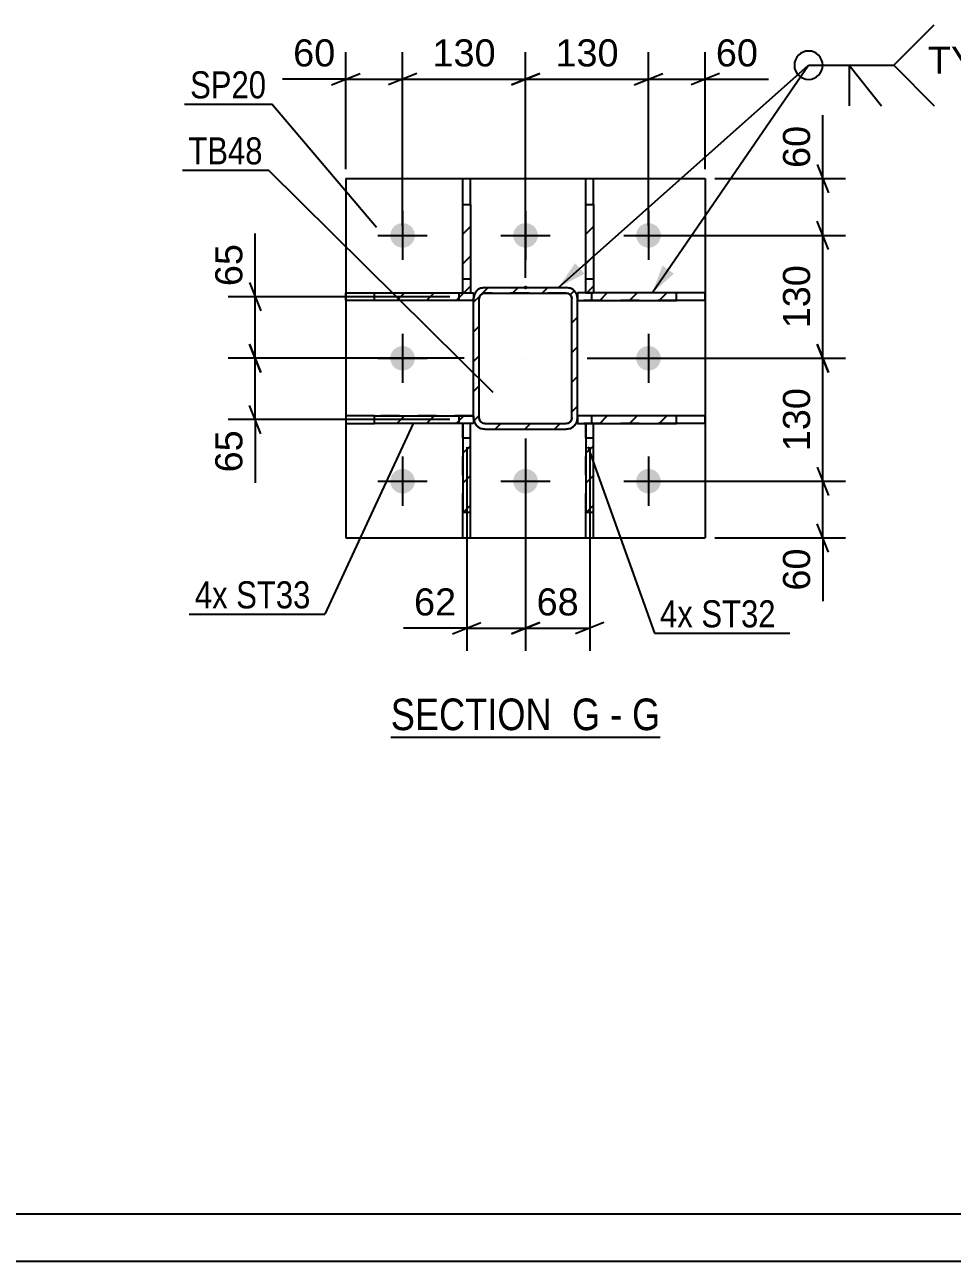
# Model space of a CAD drawing. Header units: millimetres. Extents: x 0 to 841, y 0 to 594.
# Drawn here: x 292.7 to 390.7, y 0 to 130.8 of the extents above; entities that cross this region are included whole.
import ezdxf

# ---------------------------------------------------------------- set-up
doc = ezdxf.new("R2010")
doc.units = ezdxf.units.MM
doc.linetypes.add('DXK_LINE_DOT2', pattern=[3.9198, 1.9599, -1.9599])
doc.linetypes.add('DXK_LINE_DOT3', pattern=[5.9187, 2.979, -0.9799, 0.9799, -0.9799])
doc.styles.add('Arial', font='ARIAL.TTF', dxfattribs={"height": 0.2})
doc.styles.add('Arial Narrow', font='ARIALN.TTF', dxfattribs={"height": 0.2})

# ---------------------------------------------------------------- blocks, each defined once
blk = doc.blocks.new('Unknown-203723749-1133')
at = {"color": 5, "linetype": 'Continuous'}
for p, q in [((5, 5), (836, 5)), ((0, 0), (841, 0))]:
    blk.add_line(p, q, dxfattribs=at)
blk = doc.blocks.new('Unknown-203723749-16 - 3533')
at = {"color": 6, "linetype": 'Continuous'}
blk.add_line((331.37, 55.43), (359.87, 55.43), dxfattribs=at)
at = {"color": 0, "linetype": 'Continuous'}
for points in [[(349.48, 56.18), (349.48, 59.68), (331.37, 59.68), (331.37, 56.18)], [(353.51, 56.18), (353.51, 59.68), (350.53, 59.68), (350.53, 56.18)], [(355.83, 56.18), (355.83, 59.68), (354.56, 59.68), (354.56, 56.18)], [(359.87, 56.18), (359.87, 59.68), (356.88, 59.68), (356.88, 56.18)]]:
    blk.add_wipeout(points, dxfattribs=at)
at = {"color": 7, "linetype": 'Continuous', "style": 'Arial Narrow'}
for s, p in [('SECTION ', (331.37, 56.18)), ('G', (350.53, 56.18)), ('G', (356.88, 56.18)), ('-', (354.56, 56.18))]:
    blk.add_text(s, height=3.34, dxfattribs=at).set_placement(p)
blk = doc.blocks.new('Part-203723749-3686 - 3533')
at = {"linetype": 'Continuous'}
h = blk.add_hatch(dxfattribs=at)
h.set_pattern_fill('', scale=0.7, style=0, pattern_type=0)
h.set_pattern_definition([(45, (352.0017, 88.6049), (-1.57154, 1.57154), [])])
h.paths.add_polyline_path([(352.8, 88.6), (352, 88.6), (352, 79.24), (352.8, 79.24)])
at = {"color": 7, "linetype": 'DXK_LINE_DOT2'}
for p, q in [((352, 79.24), (352, 88.6)), ((352.8, 88.6), (352, 88.6)), ((352.8, 79.24), (352.8, 88.6)), ((352, 87.1), (352.8, 87.1))]:
    blk.add_line(p, q, dxfattribs=at)
at = {"color": 2, "linetype": 'Continuous'}
for p, q in [((352.8, 88.6), (352, 88.6)), ((352, 88.6), (352, 79.24)), ((352.8, 79.24), (352.8, 88.6)), ((352, 76.52), (352, 79.24)), ((352, 79.24), (352.8, 79.24)), ((352.8, 76.52), (352.8, 79.24)), ((352, 76.52), (352.8, 76.52))]:
    blk.add_line(p, q, dxfattribs=at)
blk = doc.blocks.new('Bolt-203723749-3646 - 3533')
at = {"linetype": 'Continuous'}
for points in [[(333.92, 108.51, -1), (331.32, 108.51, -1)], [(346.92, 108.51, -1), (344.32, 108.51, -1)], [(359.92, 108.51, -1), (357.32, 108.51, -1)], [(333.92, 95.51, -1), (331.32, 95.51, -1)], [(359.92, 95.51, -1), (357.32, 95.51, -1)], [(333.92, 82.51, -1), (331.32, 82.51, -1)], [(346.92, 82.51, -1), (344.32, 82.51, -1)], [(359.92, 82.51, -1), (357.32, 82.51, -1)]]:
    blk.add_hatch(color=1, dxfattribs=at).paths.add_polyline_path(points)
at = {"color": 1, "linetype": 'Continuous'}
for p, q in [((332.62, 111.11), (332.62, 105.91)), ((345.62, 111.11), (345.62, 105.91)), ((358.62, 111.11), (358.62, 105.91)), ((330.02, 108.51), (335.22, 108.51)), ((343.02, 108.51), (348.22, 108.51)), ((356.02, 108.51), (361.22, 108.51)), ((332.62, 98.11), (332.62, 92.91)), ((358.62, 98.11), (358.62, 92.91)), ((330.02, 95.51), (335.22, 95.51)), ((356.02, 95.51), (361.22, 95.51)), ((332.62, 85.11), (332.62, 79.91)), ((345.62, 85.11), (345.62, 79.91)), ((358.62, 85.11), (358.62, 79.91)), ((330.02, 82.51), (335.22, 82.51)), ((343.02, 82.51), (348.22, 82.51)), ((356.02, 82.51), (361.22, 82.51))]:
    blk.add_line(p, q, dxfattribs=at)
blk = doc.blocks.new('Part-203723749-3691 - 3533')
at = {"linetype": 'Continuous'}
h = blk.add_hatch(dxfattribs=at)
h.set_pattern_fill('', scale=0.7, style=0, pattern_type=0)
h.set_pattern_definition([(45, (339.0023, 88.6048), (-1.57154, 1.57154), [])])
h.paths.add_polyline_path([(339.8, 88.6), (339, 88.6), (339, 79.24), (339.8, 79.24)])
at = {"color": 7, "linetype": 'DXK_LINE_DOT2'}
for p, q in [((339, 79.24), (339, 88.6)), ((339.8, 88.6), (339, 88.6)), ((339.8, 79.24), (339.8, 88.6)), ((339, 87.1), (339.8, 87.1))]:
    blk.add_line(p, q, dxfattribs=at)
at = {"color": 2, "linetype": 'Continuous'}
for p, q in [((339.8, 88.6), (339, 88.6)), ((339, 88.6), (339, 79.24)), ((339.8, 79.24), (339.8, 88.6)), ((339, 76.52), (339, 79.24)), ((339, 79.24), (339.8, 79.24)), ((339.8, 76.52), (339.8, 79.24)), ((339, 76.52), (339.8, 76.52))]:
    blk.add_line(p, q, dxfattribs=at)
blk = doc.blocks.new('Part-203723749-3634 - 3533')
at = {"color": 2, "linetype": 'Continuous'}
for p, q in [((326.62, 114.51), (364.62, 114.51)), ((326.62, 114.51), (326.62, 76.51)), ((364.62, 114.51), (364.62, 76.51)), ((326.62, 76.51), (364.62, 76.51))]:
    blk.add_line(p, q, dxfattribs=at)
blk = doc.blocks.new('Part-203723749-3681 - 3533')
at = {"linetype": 'Continuous'}
h = blk.add_hatch(dxfattribs=at)
h.set_pattern_fill('', scale=0.7, style=0, pattern_type=0)
h.set_pattern_definition([(45, (350.7665, 102.6612), (-1.57154, 1.57154), [])])
h.paths.add_polyline_path([(351.03, 102.27), (350.77, 102.66), (350.38, 102.92), (349.92, 103.01), (341.32, 103.01), (340.86, 102.92), (340.47, 102.66), (340.21, 102.27), (340.12, 101.81), (340.12, 89.21), (340.21, 88.75), (340.47, 88.36), (340.86, 88.1), (341.32, 88.01), (349.92, 88.01), (350.38, 88.1), (350.77, 88.36), (351.03, 88.75), (351.12, 89.21), (351.12, 101.81)])
h.paths.add_polyline_path([(350.52, 89.21), (350.47, 88.98), (350.34, 88.79), (350.15, 88.66), (349.92, 88.61), (341.32, 88.61), (341.09, 88.66), (340.89, 88.79), (340.76, 88.98), (340.72, 89.21), (340.72, 101.81), (340.76, 102.04), (340.89, 102.24), (341.09, 102.37), (341.32, 102.41), (349.92, 102.41), (350.15, 102.37), (350.34, 102.24), (350.47, 102.04), (350.52, 101.81)])
blk.add_hatch(color=30, dxfattribs=at).paths.add_polyline_path([(345.62, 102.91, -1), (345.62, 103.11, -1)])
at = {"color": 7, "linetype": 'DXK_LINE_DOT2'}
for p, q in [((340.12, 101.81), (340.21, 102.27)), ((340.76, 102.04), (340.72, 101.81)), ((340.89, 102.24), (340.76, 102.04)), ((340.86, 102.92), (341.32, 103.01)), ((341.09, 102.37), (340.89, 102.24)), ((341.32, 102.41), (341.09, 102.37)), ((341.32, 103.01), (349.92, 103.01)), ((349.92, 102.41), (341.32, 102.41)), ((349.92, 103.01), (350.38, 102.92)), ((350.15, 102.37), (349.92, 102.41)), ((350.34, 102.24), (350.15, 102.37)), ((350.47, 102.04), (350.34, 102.24)), ((350.52, 101.81), (350.47, 102.04)), ((351.03, 102.27), (351.12, 101.81)), ((340.12, 89.21), (340.12, 101.81)), ((340.72, 89.21), (340.72, 101.81)), ((350.52, 89.21), (350.52, 101.81)), ((351.12, 89.21), (351.12, 101.81)), ((340.21, 88.75), (340.12, 89.21)), ((340.72, 89.21), (340.76, 88.98)), ((340.76, 88.98), (340.89, 88.79)), ((350.34, 88.79), (350.47, 88.98)), ((350.47, 88.98), (350.52, 89.21)), ((351.12, 89.21), (351.03, 88.75)), ((341.32, 88.01), (340.86, 88.1)), ((340.89, 88.79), (341.09, 88.66)), ((341.09, 88.66), (341.32, 88.61)), ((341.32, 88.61), (349.92, 88.61)), ((341.32, 88.01), (349.92, 88.01)), ((349.92, 88.61), (350.15, 88.66)), ((350.38, 88.1), (349.92, 88.01)), ((350.15, 88.66), (350.34, 88.79))]:
    blk.add_line(p, q, dxfattribs=at)
at = {"color": 2, "linetype": 'Continuous'}
for p, q in [((340.21, 102.27), (340.12, 101.81)), ((340.72, 101.81), (340.76, 102.04)), ((340.76, 102.04), (340.89, 102.24)), ((341.32, 103.01), (340.86, 102.92)), ((340.89, 102.24), (341.09, 102.37)), ((341.09, 102.37), (341.32, 102.41)), ((341.32, 103.01), (349.92, 103.01)), ((341.32, 102.41), (349.92, 102.41)), ((350.38, 102.92), (349.92, 103.01)), ((349.92, 102.41), (350.15, 102.37)), ((350.15, 102.37), (350.34, 102.24)), ((350.34, 102.24), (350.47, 102.04)), ((350.47, 102.04), (350.52, 101.81)), ((351.12, 101.81), (351.03, 102.27)), ((340.12, 89.21), (340.12, 101.81)), ((340.72, 89.21), (340.72, 101.81)), ((350.52, 89.21), (350.52, 101.81)), ((351.12, 89.21), (351.12, 101.81)), ((340.12, 89.21), (340.21, 88.75)), ((340.76, 88.98), (340.72, 89.21)), ((340.89, 88.79), (340.76, 88.98)), ((350.47, 88.98), (350.34, 88.79)), ((350.52, 89.21), (350.47, 88.98)), ((351.03, 88.75), (351.12, 89.21)), ((340.86, 88.1), (341.32, 88.01)), ((341.09, 88.66), (340.89, 88.79)), ((341.32, 88.61), (341.09, 88.66)), ((341.32, 88.61), (349.92, 88.61)), ((341.32, 88.01), (349.92, 88.01)), ((350.15, 88.66), (349.92, 88.61)), ((349.92, 88.01), (350.38, 88.1)), ((350.34, 88.79), (350.15, 88.66))]:
    blk.add_line(p, q, dxfattribs=at)
at = {"color": 30, "linetype": 'DXK_LINE_DOT3'}
blk.add_line((345.62, 103.01), (345.62, 103.01), dxfattribs=at)
at = {"color": 7, "linetype": 'DXK_LINE_DOT3'}
blk.add_line((345.62, 95.51), (345.62, 95.51), dxfattribs=at)
at = {"color": 30, "linetype": 'Continuous'}
blk.add_circle((345.62, 103.01), 0.1, dxfattribs=at)
at = {"color": 7, "linetype": 'DXK_LINE_DOT2'}
for centre, start, end in [((341.32, 101.81), 112.5001, 157.5001), ((349.92, 101.81), 22.5001, 67.5001), ((341.32, 89.21), 202.5001, 247.5001), ((349.92, 89.21), 292.5001, 337.5001)]:
    blk.add_arc(centre, 1.2, start, end, dxfattribs=at)
at = {"color": 2, "linetype": 'Continuous'}
for centre, start, end in [((341.32, 101.81), 112.5001, 157.5001), ((349.92, 101.81), 22.5001, 67.5001), ((341.32, 89.21), 202.5001, 247.5001), ((349.92, 89.21), 292.5001, 337.5001)]:
    blk.add_arc(centre, 1.2, start, end, dxfattribs=at)
blk = doc.blocks.new('Part-203723749-3696 - 3533')
at = {"linetype": 'Continuous'}
h = blk.add_hatch(dxfattribs=at)
h.set_pattern_fill('', scale=0.7, style=0, pattern_type=0)
h.set_pattern_definition([(45, (352.0021, 111.7846), (-1.57154, 1.57154), [])])
h.paths.add_polyline_path([(352.8, 111.78), (352, 111.78), (352, 102.41), (352.8, 102.41)])
at = {"color": 2, "linetype": 'Continuous'}
for p, q in [((352, 114.52), (352.8, 114.52)), ((352, 111.78), (352, 114.52)), ((352.8, 111.78), (352.8, 114.52)), ((352, 102.41), (352, 111.78)), ((352, 111.78), (352.8, 111.78)), ((352.8, 111.78), (352.8, 102.41)), ((352.8, 102.41), (352, 102.41))]:
    blk.add_line(p, q, dxfattribs=at)
at = {"color": 7, "linetype": 'DXK_LINE_DOT2'}
for p, q in [((352, 102.41), (352, 111.78)), ((352.8, 111.78), (352.8, 102.41)), ((352, 103.91), (352.8, 103.91)), ((352.8, 102.41), (352, 102.41))]:
    blk.add_line(p, q, dxfattribs=at)
blk = doc.blocks.new('Part-203723749-3701 - 3533')
at = {"linetype": 'Continuous'}
h = blk.add_hatch(dxfattribs=at)
h.set_pattern_fill('', scale=0.7, style=0, pattern_type=0)
h.set_pattern_definition([(45, (339.0027, 111.7846), (-1.57154, 1.57154), [])])
h.paths.add_polyline_path([(339.8, 111.78), (339, 111.78), (339, 102.41), (339.8, 102.41)])
at = {"color": 2, "linetype": 'Continuous'}
for p, q in [((339, 114.52), (339.8, 114.52)), ((339, 111.78), (339, 114.52)), ((339.8, 111.78), (339.8, 114.52)), ((339, 102.41), (339, 111.78)), ((339, 111.78), (339.8, 111.78)), ((339.8, 111.78), (339.8, 102.41)), ((339.8, 102.41), (339, 102.41))]:
    blk.add_line(p, q, dxfattribs=at)
at = {"color": 7, "linetype": 'DXK_LINE_DOT2'}
for p, q in [((339, 102.41), (339, 111.78)), ((339.8, 111.78), (339.8, 102.41)), ((339, 103.91), (339.8, 103.91)), ((339.8, 102.41), (339, 102.41))]:
    blk.add_line(p, q, dxfattribs=at)
blk = doc.blocks.new('Part-203723749-3706 - 3533')
at = {"linetype": 'Continuous'}
h = blk.add_hatch(dxfattribs=at)
h.set_pattern_fill('', scale=0.7, style=0, pattern_type=0)
h.set_pattern_definition([(45, (329.6622, 102.4152), (-1.57154, 1.57154), [])])
h.paths.add_polyline_path([(340.12, 102.42), (329.66, 102.42), (329.66, 101.62), (340.12, 101.62)])
at = {"color": 2, "linetype": 'Continuous'}
for p, q in [((326.62, 101.62), (326.62, 102.42)), ((326.62, 102.42), (329.66, 102.42)), ((329.66, 102.42), (340.12, 102.42)), ((329.66, 101.62), (329.66, 102.42)), ((340.12, 102.42), (340.12, 101.62)), ((329.66, 101.62), (326.62, 101.62)), ((340.12, 101.62), (329.66, 101.62))]:
    blk.add_line(p, q, dxfattribs=at)
at = {"color": 7, "linetype": 'DXK_LINE_DOT2'}
for p, q in [((329.66, 102.42), (340.12, 102.42)), ((338.62, 101.62), (338.62, 102.42)), ((340.12, 102.42), (340.12, 101.62)), ((340.12, 101.62), (329.66, 101.62))]:
    blk.add_line(p, q, dxfattribs=at)
blk = doc.blocks.new('Part-203723749-3711 - 3533')
at = {"linetype": 'Continuous'}
h = blk.add_hatch(dxfattribs=at)
h.set_pattern_fill('', scale=0.7, style=0, pattern_type=0)
h.set_pattern_definition([(45, (329.6623, 89.4152), (-1.57154, 1.57154), [])])
h.paths.add_polyline_path([(340.12, 89.42), (329.66, 89.42), (329.66, 88.62), (340.12, 88.62)])
at = {"color": 2, "linetype": 'Continuous'}
for p, q in [((329.66, 89.42), (326.62, 89.42)), ((326.62, 89.42), (326.62, 88.62)), ((329.66, 89.42), (340.12, 89.42)), ((329.66, 88.62), (329.66, 89.42)), ((340.12, 89.42), (340.12, 88.62)), ((326.62, 88.62), (329.66, 88.62)), ((340.12, 88.62), (329.66, 88.62))]:
    blk.add_line(p, q, dxfattribs=at)
at = {"color": 7, "linetype": 'DXK_LINE_DOT2'}
for p, q in [((340.12, 89.42), (329.66, 89.42)), ((338.62, 88.62), (338.62, 89.42)), ((340.12, 89.42), (340.12, 88.62)), ((340.12, 88.62), (329.66, 88.62))]:
    blk.add_line(p, q, dxfattribs=at)
blk = doc.blocks.new('Part-203723749-3716 - 3533')
at = {"linetype": 'Continuous'}
h = blk.add_hatch(dxfattribs=at)
h.set_pattern_fill('', scale=0.7, style=0, pattern_type=0)
h.set_pattern_definition([(45, (351.1186, 102.4153), (-1.57154, 1.57154), [])])
h.paths.add_polyline_path([(361.57, 102.42), (351.12, 102.42), (351.12, 101.62), (361.57, 101.62)])
at = {"color": 7, "linetype": 'DXK_LINE_DOT2'}
for p, q in [((351.12, 101.62), (351.12, 102.42)), ((361.57, 102.42), (351.12, 102.42)), ((352.62, 101.62), (352.62, 102.42)), ((361.57, 101.62), (351.12, 101.62))]:
    blk.add_line(p, q, dxfattribs=at)
at = {"color": 2, "linetype": 'Continuous'}
for p, q in [((361.57, 102.42), (351.12, 102.42)), ((351.12, 102.42), (351.12, 101.62)), ((364.62, 102.42), (361.57, 102.42)), ((361.57, 101.62), (361.57, 102.42)), ((364.62, 101.62), (364.62, 102.42)), ((351.12, 101.62), (361.57, 101.62)), ((364.62, 101.62), (361.57, 101.62))]:
    blk.add_line(p, q, dxfattribs=at)
blk = doc.blocks.new('Part-203723749-3721 - 3533')
at = {"linetype": 'Continuous'}
h = blk.add_hatch(dxfattribs=at)
h.set_pattern_fill('', scale=0.7, style=0, pattern_type=0)
h.set_pattern_definition([(45, (351.1187, 89.4153), (-1.57154, 1.57154), [])])
h.paths.add_polyline_path([(361.57, 89.42), (351.12, 89.42), (351.12, 88.62), (361.57, 88.62)])
at = {"color": 7, "linetype": 'DXK_LINE_DOT2'}
for p, q in [((351.12, 88.62), (351.12, 89.42)), ((361.57, 89.42), (351.12, 89.42)), ((352.62, 88.62), (352.62, 89.42)), ((361.57, 88.62), (351.12, 88.62))]:
    blk.add_line(p, q, dxfattribs=at)
at = {"color": 2, "linetype": 'Continuous'}
for p, q in [((361.57, 89.42), (351.12, 89.42)), ((351.12, 89.42), (351.12, 88.62)), ((364.62, 89.42), (361.57, 89.42)), ((361.57, 88.62), (361.57, 89.42)), ((364.62, 88.62), (364.62, 89.42)), ((351.12, 88.62), (361.57, 88.62)), ((364.62, 88.62), (361.57, 88.62))]:
    blk.add_line(p, q, dxfattribs=at)
blk = doc.blocks.new('StraightDimension-203723749-3819 - 3533')
at = {"color": 7, "linetype": 'Continuous'}
for p, q in [((345.62, 87.01), (345.62, 64.56)), ((339.4, 86.1), (339.4, 64.56)), ((339.4, 66.96), (332.71, 66.96)), ((339.4, 66.96), (332.71, 66.96)), ((337.9, 66.36), (340.9, 67.56)), ((339.4, 66.96), (345.62, 66.96)), ((347.12, 67.56), (344.12, 66.36))]:
    blk.add_line(p, q, dxfattribs=at)
at = {"color": 0}
blk.add_wipeout([(338.88, 67.71), (338.88, 71.91), (333.23, 71.91), (333.23, 67.71)], dxfattribs=at)
at = {"color": 3, "style": 'Arial'}
blk.add_text('62', height=2.865, dxfattribs=at).set_placement((333.83, 68.31))
blk = doc.blocks.new('StraightDimension-203723749-3731 - 3533')
at = {"color": 7, "linetype": 'Continuous'}
for p, q in [((332.62, 109.51), (332.62, 127.88)), ((345.62, 104.01), (345.62, 127.88)), ((334.12, 125.63), (331.12, 124.43)), ((344.12, 124.43), (347.12, 125.63)), ((332.62, 125.03), (345.62, 125.03))]:
    blk.add_line(p, q, dxfattribs=at)
at = {"color": 0}
blk.add_wipeout([(343.05, 125.78), (343.05, 129.98), (335.18, 129.98), (335.18, 125.78)], dxfattribs=at)
at = {"color": 3, "style": 'Arial'}
blk.add_text('130', height=2.865, dxfattribs=at).set_placement((335.78, 126.38))
blk = doc.blocks.new('StraightDimension-203723749-3824 - 3533')
at = {"color": 7, "linetype": 'Continuous'}
for p, q in [((345.62, 87.01), (345.62, 64.56)), ((352.4, 86.1), (352.4, 64.56)), ((344.12, 66.36), (347.12, 67.56)), ((345.62, 66.96), (352.4, 66.96)), ((353.9, 67.56), (350.9, 66.36))]:
    blk.add_line(p, q, dxfattribs=at)
at = {"color": 0}
blk.add_wipeout([(351.83, 67.71), (351.83, 71.91), (346.19, 71.91), (346.19, 67.71)], dxfattribs=at)
at = {"color": 3, "style": 'Arial'}
blk.add_text('68', height=2.865, dxfattribs=at).set_placement((346.79, 68.31))
blk = doc.blocks.new('StraightDimension-203723749-3764 - 3533')
at = {"color": 7, "linetype": 'Continuous'}
for p, q in [((345.62, 104.01), (345.62, 127.88)), ((358.62, 109.51), (358.62, 127.88)), ((347.12, 125.63), (344.12, 124.43)), ((357.12, 124.43), (360.12, 125.63)), ((345.62, 125.03), (358.62, 125.03))]:
    blk.add_line(p, q, dxfattribs=at)
at = {"color": 0}
blk.add_wipeout([(356.05, 125.78), (356.05, 129.98), (348.18, 129.98), (348.18, 125.78)], dxfattribs=at)
at = {"color": 3, "style": 'Arial'}
blk.add_text('130', height=2.865, dxfattribs=at).set_placement((348.78, 126.38))
blk = doc.blocks.new('StraightDimension-203723749-3778 - 3533')
at = {"color": 7, "linetype": 'Continuous'}
for p, q in [((376.45, 84.01), (377.65, 81.01)), ((359.62, 82.51), (379.45, 82.51)), ((377.05, 76.51), (377.05, 82.51)), ((377.65, 75.01), (376.45, 78.01)), ((365.62, 76.51), (379.45, 76.51)), ((377.05, 76.51), (377.05, 69.82)), ((377.05, 76.51), (377.05, 69.82))]:
    blk.add_line(p, q, dxfattribs=at)
at = {"color": 0}
blk.add_wipeout([(376.3, 75.99), (372.1, 75.99), (372.1, 70.34), (376.3, 70.34)], dxfattribs=at)
at = {"color": 3, "style": 'Arial'}
blk.add_text('60', height=2.865, rotation=90.0002, dxfattribs=at).set_placement((375.7, 70.94))
blk = doc.blocks.new('StraightDimension-203723749-3808 - 3533')
at = {"color": 7, "linetype": 'Continuous'}
for p, q in [((377.65, 107.01), (376.45, 110.01)), ((359.62, 108.51), (379.45, 108.51)), ((377.05, 95.51), (377.05, 108.51)), ((376.45, 97.01), (377.65, 94.01)), ((352.12, 95.51), (379.45, 95.51))]:
    blk.add_line(p, q, dxfattribs=at)
at = {"color": 0}
blk.add_wipeout([(376.3, 105.95), (372.1, 105.95), (372.1, 98.08), (376.3, 98.08)], dxfattribs=at)
at = {"color": 3, "style": 'Arial'}
blk.add_text('130', height=2.865, rotation=90.0002, dxfattribs=at).set_placement((375.7, 98.68))
blk = doc.blocks.new('StraightDimension-203723749-3744 - 3533')
at = {"color": 7, "linetype": 'Continuous'}
for p, q in [((326.62, 115.51), (326.62, 127.88)), ((332.62, 109.51), (332.62, 127.88)), ((325.12, 124.43), (328.12, 125.63)), ((334.12, 125.63), (331.12, 124.43)), ((326.62, 125.03), (319.92, 125.03)), ((326.62, 125.03), (319.92, 125.03)), ((326.62, 125.03), (332.62, 125.03))]:
    blk.add_line(p, q, dxfattribs=at)
at = {"color": 0}
blk.add_wipeout([(326.09, 125.78), (326.09, 129.98), (320.45, 129.98), (320.45, 125.78)], dxfattribs=at)
at = {"color": 3, "style": 'Arial'}
blk.add_text('60', height=2.865, dxfattribs=at).set_placement((321.05, 126.38))
blk = doc.blocks.new('StraightDimension-203723749-3754 - 3533')
at = {"color": 7, "linetype": 'Continuous'}
for p, q in [((358.62, 109.51), (358.62, 127.88)), ((364.62, 115.51), (364.62, 127.88)), ((357.12, 124.43), (360.12, 125.63)), ((366.12, 125.63), (363.12, 124.43)), ((358.62, 125.03), (364.62, 125.03)), ((364.62, 125.03), (371.32, 125.03)), ((364.62, 125.03), (371.32, 125.03))]:
    blk.add_line(p, q, dxfattribs=at)
at = {"color": 0}
blk.add_wipeout([(370.79, 125.78), (370.79, 129.98), (365.14, 129.98), (365.14, 125.78)], dxfattribs=at)
at = {"color": 3, "style": 'Arial'}
blk.add_text('60', height=2.865, dxfattribs=at).set_placement((365.74, 126.38))
blk = doc.blocks.new('StraightDimension-203723749-3788 - 3533')
at = {"color": 7, "linetype": 'Continuous'}
for p, q in [((377.65, 94.01), (376.45, 97.01)), ((352.12, 95.51), (379.45, 95.51)), ((377.05, 82.51), (377.05, 95.51)), ((376.45, 84.01), (377.65, 81.01)), ((359.62, 82.51), (379.45, 82.51))]:
    blk.add_line(p, q, dxfattribs=at)
at = {"color": 0}
blk.add_wipeout([(376.3, 92.95), (372.1, 92.95), (372.1, 85.08), (376.3, 85.08)], dxfattribs=at)
at = {"color": 3, "style": 'Arial'}
blk.add_text('130', height=2.865, rotation=90.0002, dxfattribs=at).set_placement((375.7, 85.68))
blk = doc.blocks.new('StraightDimension-203723749-3798 - 3533')
at = {"color": 7, "linetype": 'Continuous'}
for p, q in [((377.05, 114.51), (377.05, 121.21)), ((377.05, 114.51), (377.05, 121.21)), ((376.45, 116.01), (377.65, 113.01)), ((365.62, 114.51), (379.45, 114.51)), ((377.05, 108.51), (377.05, 114.51)), ((377.65, 107.01), (376.45, 110.01)), ((359.62, 108.51), (379.45, 108.51))]:
    blk.add_line(p, q, dxfattribs=at)
at = {"color": 0}
blk.add_wipeout([(376.3, 120.68), (372.1, 120.68), (372.1, 115.04), (376.3, 115.04)], dxfattribs=at)
at = {"color": 3, "style": 'Arial'}
blk.add_text('60', height=2.865, rotation=90.0002, dxfattribs=at).set_placement((375.7, 115.64))
blk = doc.blocks.new('StraightDimension-203723749-3830 - 3533')
at = {"color": 7, "linetype": 'Continuous'}
for p, q in [((317.03, 102.02), (317.03, 108.71)), ((317.03, 102.02), (317.03, 108.71)), ((316.43, 103.52), (317.63, 100.52)), ((337.62, 102.02), (314.18, 102.02)), ((317.03, 95.51), (317.03, 102.02)), ((317.63, 94.01), (316.43, 97.01)), ((339.12, 95.51), (314.18, 95.51))]:
    blk.add_line(p, q, dxfattribs=at)
at = {"color": 0}
blk.add_wipeout([(316.28, 108.19), (312.08, 108.19), (312.08, 102.54), (316.28, 102.54)], dxfattribs=at)
at = {"color": 3, "style": 'Arial'}
blk.add_text('65', height=2.865, rotation=90.0002, dxfattribs=at).set_placement((315.68, 103.14))
blk = doc.blocks.new('StraightDimension-203723749-3836 - 3533')
at = {"color": 7, "linetype": 'Continuous'}
for p, q in [((316.43, 97.01), (317.63, 94.01)), ((339.12, 95.51), (314.18, 95.51)), ((317.03, 89.02), (317.03, 95.51)), ((317.63, 87.52), (316.43, 90.52)), ((337.62, 89.02), (314.18, 89.02)), ((317.03, 89.02), (317.03, 82.32)), ((317.03, 89.02), (317.03, 82.32))]:
    blk.add_line(p, q, dxfattribs=at)
at = {"color": 0}
blk.add_wipeout([(316.28, 88.49), (312.08, 88.49), (312.08, 82.84), (316.28, 82.84)], dxfattribs=at)
at = {"color": 3, "style": 'Arial'}
blk.add_text('65', height=2.865, rotation=90.0002, dxfattribs=at).set_placement((315.68, 83.44))
blk = doc.blocks.new('Mark-203723749-3630 - 3533')
at = {"color": 0}
blk.add_wipeout([(318.2, 123), (318.2, 126), (310.16, 126), (310.16, 123)], dxfattribs=at)
blk.add_wipeout([(318.2, 123), (318.2, 126), (310.16, 126), (310.16, 123)], dxfattribs=at)
at = {"color": 30, "linetype": 'Continuous'}
for p in [(309.56, 122.4), (329.86, 109.34)]:
    blk.add_line(p, (318.8, 122.4), dxfattribs=at)
at = {"color": 3, "style": 'Arial Narrow'}
blk.add_text('SP20', height=2.863, dxfattribs=at).set_placement((310.16, 123))
blk = doc.blocks.new('Mark-203723749-3677 - 3533')
at = {"color": 0}
blk.add_wipeout([(317.83, 116.02), (317.83, 119.02), (309.97, 119.02), (309.97, 116.02)], dxfattribs=at)
blk.add_wipeout([(317.83, 116.02), (317.83, 119.02), (309.97, 119.02), (309.97, 116.02)], dxfattribs=at)
at = {"color": 30, "linetype": 'Continuous'}
for p in [(309.37, 115.42), (342.19, 91.88)]:
    blk.add_line(p, (318.43, 115.42), dxfattribs=at)
at = {"color": 3, "style": 'Arial Narrow'}
blk.add_text('TB48', height=2.863, dxfattribs=at).set_placement((309.97, 116.02))
blk = doc.blocks.new('WeldMark-203723749-3842 - 3533')
at = {"linetype": 'Continuous'}
for points in [[(351.85, 104.45), (349.11, 103.01), (350.86, 105.57)], [(361.32, 104.46), (359.01, 102.42), (360.09, 105.31)]]:
    blk.add_hatch(color=30, dxfattribs=at).paths.add_polyline_path(points)
at = {"color": 30, "linetype": 'Continuous'}
for p, q in [((349.11, 103.01), (375.54, 126.51)), ((359.01, 102.42), (375.54, 126.51)), ((375.54, 126.51), (384.54, 126.51))]:
    blk.add_line(p, q, dxfattribs=at)
at = {"color": 3, "linetype": 'Continuous'}
for q in [(383.25, 122.22), (379.82, 122.22)]:
    blk.add_line((379.82, 126.51), q, dxfattribs=at)
for start, end in [(90, 270), (270, 90)]:
    blk.add_arc((375.54, 126.51), 1.5, start, end, dxfattribs=at)
at = {"color": 0, "linetype": 'Continuous'}
blk.add_wipeout([(395.91, 125.61), (395.91, 128.61), (388.14, 128.61), (388.14, 125.61)], dxfattribs=at)
blk.add_wipeout([(395.91, 125.61), (395.91, 128.61), (388.14, 128.61), (388.14, 125.61)], dxfattribs=at)
at = {"color": 3, "linetype": 'Continuous'}
for q in [(388.82, 130.79), (388.82, 122.22)]:
    blk.add_line((384.54, 126.51), q, dxfattribs=at)
at = {"color": 3, "linetype": 'Continuous', "style": 'Arial'}
blk.add_text('TYP', height=2.865, dxfattribs=at).set_placement((388.14, 125.61))
blk = doc.blocks.new('MarkSet-203723749-3891 - 3533')
at = {"color": 30, "linetype": 'Continuous'}
blk.add_line((333.74, 88.62), (324.39, 68.46), dxfattribs=at)
at = {"color": 0}
for points in [[(314.13, 69.06), (314.13, 72.06), (310.66, 72.06), (310.66, 69.06)], [(322.89, 69.06), (322.89, 72.06), (315.03, 72.06), (315.03, 69.06)]]:
    blk.add_wipeout(points, dxfattribs=at)
for points in [[(314.13, 69.06), (314.13, 72.06), (310.66, 72.06), (310.66, 69.06)], [(322.89, 69.06), (322.89, 72.06), (315.03, 72.06), (315.03, 69.06)]]:
    blk.add_wipeout(points, dxfattribs=at)
at = {"color": 30, "linetype": 'Continuous'}
blk.add_line((310.06, 68.46), (324.39, 68.46), dxfattribs=at)
at = {"color": 3, "style": 'Arial Narrow'}
for s, p in [('ST33', (315.03, 69.06)), ('4x', (310.66, 69.06))]:
    blk.add_text(s, height=2.863, dxfattribs=at).set_placement(p)
blk = doc.blocks.new('MarkSet-203723749-3921 - 3533')
at = {"color": 0}
for points in [[(363.31, 67.05), (363.31, 70.05), (359.84, 70.05), (359.84, 67.05)], [(372.06, 67.05), (372.06, 70.05), (364.21, 70.05), (364.21, 67.05)]]:
    blk.add_wipeout(points, dxfattribs=at)
for points in [[(363.31, 67.05), (363.31, 70.05), (359.84, 70.05), (359.84, 67.05)], [(372.06, 67.05), (372.06, 70.05), (364.21, 70.05), (364.21, 67.05)]]:
    blk.add_wipeout(points, dxfattribs=at)
at = {"color": 30, "linetype": 'Continuous'}
for p, q in [((352.19, 86.16), (359.24, 66.45)), ((359.24, 66.45), (373.56, 66.45))]:
    blk.add_line(p, q, dxfattribs=at)
at = {"color": 3, "style": 'Arial Narrow'}
for s, p in [('4x', (359.84, 67.05)), ('ST32', (364.21, 67.05))]:
    blk.add_text(s, height=2.863, dxfattribs=at).set_placement(p)

msp = doc.modelspace()

# ---------------------------------------------------------------- block references
for name in ['Unknown-203723749-1133', 'Part-203723749-3634 - 3533', 'Part-203723749-3701 - 3533', 'Part-203723749-3696 - 3533', 'Bolt-203723749-3646 - 3533', 'Part-203723749-3706 - 3533', 'Part-203723749-3681 - 3533', 'Part-203723749-3716 - 3533', 'Part-203723749-3711 - 3533', 'Part-203723749-3721 - 3533', 'Part-203723749-3691 - 3533', 'Part-203723749-3686 - 3533']:
    msp.add_blockref(name, (0, 0))

# ---------------------------------------------------------------- next in the draw order: block references
for name in ['StraightDimension-203723749-3731 - 3533', 'StraightDimension-203723749-3819 - 3533', 'StraightDimension-203723749-3778 - 3533', 'Unknown-203723749-16 - 3533']:
    msp.add_blockref(name, (0, 0))

# ---------------------------------------------------------------- next in the draw order: block references
for name in ['StraightDimension-203723749-3744 - 3533', 'StraightDimension-203723749-3764 - 3533', 'StraightDimension-203723749-3830 - 3533', 'StraightDimension-203723749-3824 - 3533']:
    msp.add_blockref(name, (0, 0))

# ---------------------------------------------------------------- next in the draw order: block references
for name in ['Mark-203723749-3630 - 3533', 'StraightDimension-203723749-3808 - 3533', 'StraightDimension-203723749-3836 - 3533']:
    msp.add_blockref(name, (0, 0))

# ---------------------------------------------------------------- next in the draw order: block references
for name in ['StraightDimension-203723749-3754 - 3533', 'Mark-203723749-3677 - 3533', 'StraightDimension-203723749-3788 - 3533', 'MarkSet-203723749-3891 - 3533']:
    msp.add_blockref(name, (0, 0))

# ---------------------------------------------------------------- next in the draw order: block references
for name in ['StraightDimension-203723749-3798 - 3533', 'MarkSet-203723749-3921 - 3533']:
    msp.add_blockref(name, (0, 0))

# ---------------------------------------------------------------- next in the draw order: block references
msp.add_blockref('WeldMark-203723749-3842 - 3533', (0, 0))

doc.saveas('drawing.dxf')
